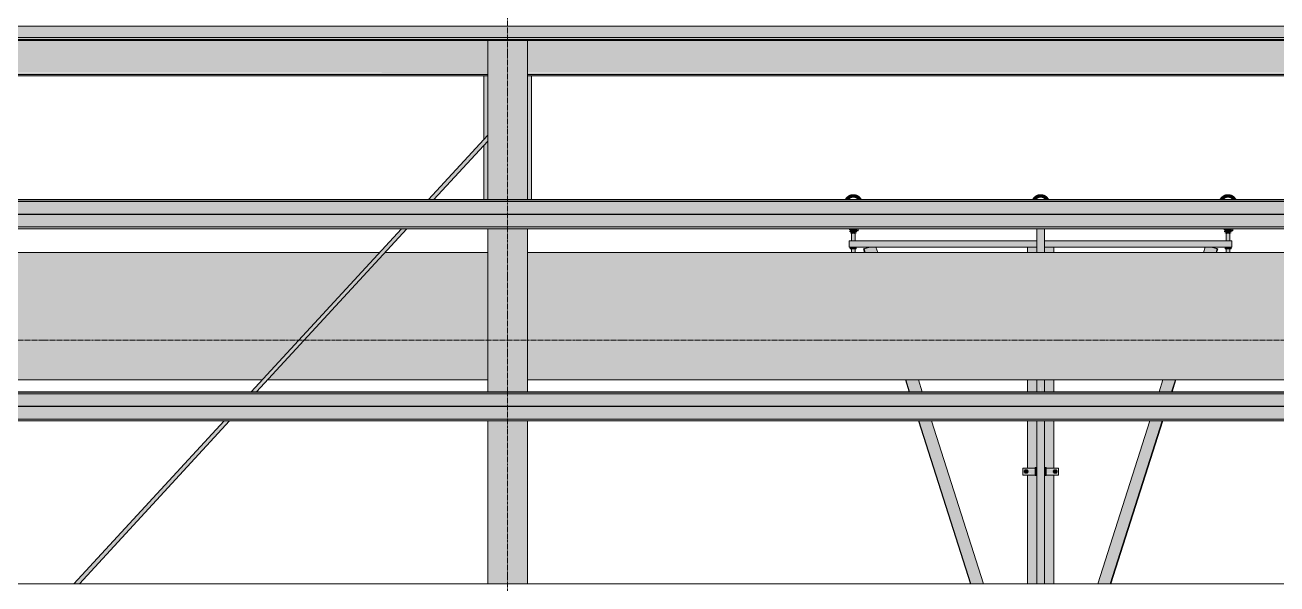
# Model space of a CAD drawing. Header units: inches. Extents: x -23445 to -32, y -314 to 853.
# Drawn here: x -2549.5 to -2235.4, y 196.8 to 337.1 of the extents above; entities that cross this region are included whole.
import ezdxf

# ---------------------------------------------------------------- set-up
doc = ezdxf.new("R2010")
doc.units = ezdxf.units.IN
doc.header["$MEASUREMENT"] = 0
doc.linetypes.add('Grid Line 1_2_', pattern=[0.875, 0.5, -0.125, 0.125, -0.125])
for name, color, linetype, lineweight in [('A-FLOR-LEVL', 51, 'Continuous', 9), ('A-GLAZ-CWMG', 51, 'Continuous', 9), ('M-HVAC-DUCT', 70, 'Continuous', 9), ('Q-SPCQ', 91, 'Continuous', 9), ('S-BEAM', 12, 'Continuous', 9), ('S-GRID', 1, 'Continuous', 9)]:
    doc.layers.add(name, color=color, linetype=linetype, lineweight=lineweight)

# ---------------------------------------------------------------- blocks, each defined once
blk = doc.blocks.new('Basketball_Backstop-Performance_Sports_Systems-3103-Ceiling_Hung - 27_-0_ to 27_-11 7_8_-706978-Building Section - East_West looking South _ Fieldhouse')
at = {"layer": 'Q-SPCQ'}
for points in [[(24908.1, 293.29), (24908.23, 293.29), (24908.79, 293.89), (24908.8, 293.79), (24909.44, 293.98), (24909.86, 293.97), (24910.36, 293.82), (24910.66, 293.63), (24911.22, 293.29), (24911.58, 293.29), (24911.01, 294.01), (24910.11, 294.44), (24909.11, 294.44), (24908.21, 294.01), (24907.74, 293.29), (24908.02, 293.29)], [(24911, 293.29), (24910.85, 293.49), (24910.49, 293.77), (24910.06, 293.94), (24909.61, 294), (24909.16, 293.94), (24908.74, 293.77), (24908.23, 293.29), (24908.38, 293.29), (24908.46, 293.4), (24908.8, 293.66), (24909.19, 293.82), (24909.61, 293.87), (24910.03, 293.82), (24910.42, 293.66), (24910.9, 293.29)], [(24955.1, 293.29), (24955.23, 293.29), (24955.79, 293.89), (24955.8, 293.79), (24956.44, 293.98), (24956.86, 293.97), (24957.36, 293.82), (24957.66, 293.63), (24958.22, 293.29), (24958.58, 293.29), (24958.01, 294.01), (24957.11, 294.44), (24956.11, 294.44), (24955.21, 294.01), (24954.74, 293.29), (24955.02, 293.29)], [(24955.23, 293.29), (24955.38, 293.29), (24955.69, 293.57), (24955.8, 293.66), (24956.19, 293.82), (24956.61, 293.87), (24957.03, 293.82), (24957.42, 293.66), (24958, 293.29), (24957.85, 293.49), (24957.49, 293.77), (24957.06, 293.94), (24956.61, 294), (24956.16, 293.94), (24955.69, 293.73), (24955.37, 293.49)], [(25002.1, 293.29), (25002.23, 293.29), (25002.79, 293.89), (25002.8, 293.79), (25003.44, 293.98), (25003.86, 293.97), (25004.36, 293.82), (25004.66, 293.63), (25005.22, 293.29), (25005.58, 293.29), (25005.01, 294.01), (25004.11, 294.44), (25003.11, 294.44), (25002.21, 294.01), (25001.74, 293.29), (25002.02, 293.29)], [(25002.38, 293.29), (25002.46, 293.4), (25002.8, 293.66), (25003.19, 293.82), (25003.61, 293.87), (25004.03, 293.82), (25004.42, 293.66), (25005, 293.29), (25004.85, 293.49), (25004.49, 293.77), (25004.06, 293.94), (25003.61, 294), (25003.16, 293.94), (25002.74, 293.77), (25002.23, 293.29), (25002.3, 293.29)], [(24909.05, 285.69), (24909.05, 285.94), (24908.8, 285.94), (24908.8, 285.69)], [(24909.14, 285.66), (24910.08, 285.66), (24910.08, 285.94), (24909.14, 285.89)], [(24910.42, 285.69), (24910.42, 285.94), (24910.17, 285.94), (24910.17, 285.69)], [(25003.05, 285.69), (25003.05, 285.94), (25002.8, 285.94), (25002.8, 285.69)], [(25004.08, 285.66), (25004.08, 285.94), (25003.14, 285.89), (25003.14, 285.66)], [(25004.42, 285.69), (25004.42, 285.94), (25004.17, 285.94), (25004.17, 285.69)], [(24909.05, 285.16), (24909.05, 285.69), (24908.8, 285.69), (24908.8, 285.16)], [(24910.42, 285.16), (24910.42, 285.69), (24910.17, 285.69), (24910.17, 285.16)], [(25003.05, 285.16), (25003.05, 285.69), (25002.8, 285.69), (25002.8, 285.16)], [(25004.17, 285.16), (25004.42, 285.16), (25004.42, 285.69), (25004.17, 285.69), (25004.17, 285.31)], [(24908.86, 280.94), (24909.61, 280.94), (24909.61, 281.37), (24908.86, 281.37)], [(24909.61, 280.94), (24910.36, 280.94), (24910.36, 281.37), (24909.61, 281.37)], [(25003.61, 280.94), (25003.61, 281.37), (25002.86, 281.37), (25002.86, 280.94)], [(25003.61, 280.94), (25004.36, 280.94), (25004.36, 281.37), (25003.61, 281.37)], [(24952.86, 224.78), (24953.16, 224.82), (24953.2, 225.12), (24952.86, 225.22), (24952.77, 225.12)], [(24960.23, 224.75), (24960.45, 224.87), (24960.48, 225), (24960.3, 225.24), (24960.05, 225.18), (24960.01, 224.94), (24960.05, 224.82)]]:
    blk.add_hatch(color=256, dxfattribs=at).paths.add_polyline_path(points, flags=0)
h = blk.add_hatch(color=256, dxfattribs=at)
h.paths.add_polyline_path([(24909.14, 285.69), (24909.14, 285.93), (24909.05, 285.86), (24909.05, 285.69)], flags=0)
h.paths.add_polyline_path([(24910.42, 285.69), (24910.8, 285.75), (24910.8, 285.93), (24910.42, 285.85), (24910.42, 285.74)], flags=0)
h.paths.add_polyline_path([(24910.08, 285.69), (24910.17, 285.75), (24910.17, 285.93), (24910.08, 285.85), (24910.08, 285.73)], flags=0)
h = blk.add_hatch(color=256, dxfattribs=at)
h.paths.add_polyline_path([(24955.67, 196.79), (24956.61, 196.79), (24956.61, 237.69), (24955.67, 237.69), (24955.67, 203.47)], flags=0)
h.paths.add_polyline_path([(24955.73, 245.04), (24956.61, 245.04), (24956.61, 248), (24955.67, 248), (24955.71, 245.04)], flags=0)
h.paths.add_polyline_path([(24955.67, 280), (24956.61, 280), (24956.61, 285.94), (24955.67, 285.94), (24955.67, 281.59)], flags=0)
h = blk.add_hatch(color=256, dxfattribs=at)
h.paths.add_polyline_path([(24956.76, 196.79), (24957.55, 196.79), (24957.52, 237.69), (24956.61, 237.65), (24956.61, 196.79)], flags=0)
h.paths.add_polyline_path([(24957.08, 245.04), (24957.55, 245.04), (24957.52, 248), (24956.61, 248), (24956.68, 245.04), (24956.92, 245.04)], flags=0)
h.paths.add_polyline_path([(24956.62, 280), (24957.55, 280), (24957.52, 285.94), (24956.61, 285.94), (24956.61, 280)], flags=0)
h = blk.add_hatch(color=256, dxfattribs=at)
h.paths.add_polyline_path([(25003.14, 285.69), (25003.14, 285.93), (25003.05, 285.86), (25003.05, 285.69)], flags=0)
h.paths.add_polyline_path([(25004.8, 285.69), (25004.8, 285.93), (25004.42, 285.85), (25004.42, 285.69)], flags=0)
h.paths.add_polyline_path([(25004.17, 285.69), (25004.17, 285.93), (25004.08, 285.85), (25004.08, 285.69)], flags=0)
h = blk.add_hatch(color=256, dxfattribs=at)
h.paths.add_polyline_path([(24908.61, 281.37), (24955.67, 281.37), (24955.67, 282.95), (24908.61, 282.95), (24908.61, 281.59)], flags=0)
h.paths.add_polyline_path([(24957.55, 281.37), (25004.61, 281.37), (25004.61, 282.95), (24957.55, 282.95), (24957.55, 281.59)], flags=0)
h = blk.add_hatch(color=256, dxfattribs=at)
h.paths.add_polyline_path([(24910.08, 285.45), (24910.17, 285.51), (24910.17, 285.69), (24910.08, 285.6), (24910.08, 285.46)], flags=0)
h.paths.add_polyline_path([(24909.05, 285.45), (24909.14, 285.52), (24909.14, 285.69), (24909.05, 285.62), (24909.05, 285.45)], flags=0)
h.paths.add_polyline_path([(24910.8, 285.45), (24910.8, 285.69), (24910.42, 285.61), (24910.42, 285.45)], flags=0)
h = blk.add_hatch(color=256, dxfattribs=at)
h.paths.add_polyline_path([(24909.68, 284.86), (24910.08, 284.87), (24910.08, 285.02), (24909.72, 284.87)], flags=0)
h.paths.add_polyline_path([(24909.53, 284.86), (24910.08, 285.02), (24910.08, 285.66), (24909.14, 285.66), (24909.14, 284.87), (24909.49, 284.86)], flags=0)
h = blk.add_hatch(color=256, dxfattribs=at)
h.paths.add_polyline_path([(24910.03, 280), (24910.04, 280), (24909.97, 280.94), (24909.17, 280.94), (24909.23, 280), (24910.03, 280)], flags=0)
h.paths.add_polyline_path([(24909.56, 282.95), (24910.04, 282.95), (24910.02, 284.76), (24909.68, 284.86), (24909.27, 284.79), (24909.17, 284.75), (24909.26, 282.95), (24909.53, 282.95)], flags=0)
h = blk.add_hatch(color=256, dxfattribs=at)
h.paths.add_polyline_path([(25004.42, 285.45), (25004.8, 285.51), (25004.8, 285.69), (25004.42, 285.61), (25004.42, 285.47)], flags=0)
h.paths.add_polyline_path([(25003.05, 285.45), (25003.14, 285.52), (25003.14, 285.69), (25003.05, 285.62), (25003.05, 285.45)], flags=0)
h.paths.add_polyline_path([(25004.08, 285.45), (25004.17, 285.51), (25004.17, 285.69), (25004.08, 285.6), (25004.08, 285.46)], flags=0)
h = blk.add_hatch(color=256, dxfattribs=at)
h.paths.add_polyline_path([(25003.68, 284.86), (25004.08, 284.87), (25004.08, 285.02), (25003.72, 284.87)], flags=0)
h.paths.add_polyline_path([(25003.53, 284.86), (25004.08, 285.02), (25004.08, 285.66), (25003.14, 285.66), (25003.14, 284.87), (25003.49, 284.86)], flags=0)
h = blk.add_hatch(color=256, dxfattribs=at)
h.paths.add_polyline_path([(25004.03, 280), (25004.04, 280), (25003.97, 280.94), (25003.17, 280.94), (25003.23, 280), (25004.03, 280)], flags=0)
h.paths.add_polyline_path([(25003.56, 282.95), (25004.04, 282.95), (25004.02, 284.76), (25003.68, 284.86), (25003.27, 284.79), (25003.17, 284.75), (25003.26, 282.95), (25003.53, 282.95)], flags=0)
h = blk.add_hatch(color=256, dxfattribs=at)
h.paths.add_polyline_path([(24939, 196.79), (24939.13, 196.79), (24926.09, 237.69), (24925.95, 237.69), (24927.52, 232.77)], flags=0)
h.paths.add_polyline_path([(24923.74, 245.04), (24922.8, 248), (24922.67, 248), (24923.61, 245.04)], flags=0)
h.paths.add_polyline_path([(24912.49, 280), (24912.59, 280), (24912.3, 280.92), (24912.17, 280.92), (24912.46, 280)], flags=0)
h = blk.add_hatch(color=256, dxfattribs=at)
h.paths.add_polyline_path([(24939.13, 196.79), (24942.27, 196.79), (24929.23, 237.69), (24926.09, 237.69), (24927.66, 232.77)], flags=0)
h.paths.add_polyline_path([(24926.88, 245.04), (24925.94, 248), (24922.8, 248), (24923.74, 245.04)], flags=0)
h.paths.add_polyline_path([(24915.73, 280), (24915.29, 281.37), (24913.73, 281.37), (24912.3, 280.92), (24912.59, 280)], flags=0)
h = blk.add_hatch(color=256, dxfattribs=at)
h.paths.add_polyline_path([(24955.34, 196.79), (24955.67, 196.79), (24955.61, 224), (24955.23, 224), (24955.23, 224.12), (24953.29, 224.12), (24953.35, 196.79), (24954.95, 196.79)], flags=0)
h.paths.add_polyline_path([(24957.55, 196.79), (24959.92, 196.79), (24959.85, 224.12), (24957.98, 224.12), (24957.98, 224), (24957.61, 224), (24957.55, 198.59)], flags=0)
h.paths.add_polyline_path([(24953.35, 224.76), (24953.47, 224.93), (24953.37, 224.79)], flags=0)
h.paths.add_polyline_path([(24959.92, 224.92), (24959.84, 225.05), (24959.81, 224.96), (24959.87, 224.94)], flags=0)
h.paths.add_polyline_path([(24953.29, 224.92), (24953.4, 225.04), (24953.29, 225)], flags=0)
h.paths.add_polyline_path([(24953.48, 225.01), (24953.37, 225.22), (24953.44, 225.07), (24953.47, 225.03)], flags=0)
h.paths.add_polyline_path([(24958.72, 225.87), (24959.92, 225.87), (24959.84, 237.69), (24957.55, 237.65), (24957.61, 226), (24957.98, 226), (24957.99, 225.87), (24958.26, 225.87)], flags=0)
h.paths.add_polyline_path([(24953.74, 225.87), (24955.23, 225.87), (24955.23, 226), (24955.61, 226), (24955.54, 237.69), (24953.29, 237.69), (24953.37, 225.87), (24953.63, 225.87)], flags=0)
h.paths.add_polyline_path([(24953.41, 245.04), (24955.67, 245.04), (24955.59, 248), (24953.29, 248), (24953.29, 245.04), (24953.38, 245.04)], flags=0)
h.paths.add_polyline_path([(24959.81, 245.04), (24959.92, 245.04), (24959.92, 248), (24957.55, 248), (24957.55, 245.04), (24959.73, 245.04)], flags=0)
h.paths.add_polyline_path([(24955.67, 280), (24955.67, 281.37), (24953.29, 281.37), (24953.29, 280), (24954.95, 280)], flags=0)
h.paths.add_polyline_path([(24959.92, 280), (24959.92, 281.37), (24957.55, 281.37), (24957.55, 280), (24959.81, 280)], flags=0)
h = blk.add_hatch(color=256, dxfattribs=at)
h.paths.add_polyline_path([(24970.95, 196.79), (24974.08, 196.79), (24987.12, 237.69), (24983.99, 237.69), (24976.19, 213.24)], flags=0)
h.paths.add_polyline_path([(24989.47, 245.04), (24990.41, 248), (24987.28, 248), (24986.33, 245.04)], flags=0)
h.paths.add_polyline_path([(24997.48, 280), (25000.62, 280), (25000.91, 280.92), (24999.49, 281.37), (24997.92, 281.37)], flags=0)
h = blk.add_hatch(color=256, dxfattribs=at)
h.paths.add_polyline_path([(24974.08, 196.79), (24974.22, 196.79), (24987.26, 237.69), (24987.12, 237.69), (24979.33, 213.24)], flags=0)
h.paths.add_polyline_path([(24989.47, 245.04), (24989.6, 245.04), (24990.55, 248), (24990.41, 248)], flags=0)
h.paths.add_polyline_path([(25000.62, 280), (25000.75, 280), (25001.04, 280.92), (25000.91, 280.92)], flags=0)
h = blk.add_hatch(color=256, dxfattribs=at)
h.paths.add_polyline_path([(24957.55, 225.56), (24957.61, 225.64), (24957.55, 225.61)], flags=0)
h.paths.add_polyline_path([(24952.11, 225.56), (24955.23, 225.64), (24955.23, 225.87), (24952.11, 225.83), (24952.11, 225.64)], flags=0)
h.paths.add_polyline_path([(24955.61, 225.56), (24955.67, 225.64), (24955.61, 225.59)], flags=0)
h.paths.add_polyline_path([(24957.98, 225.56), (24961.11, 225.64), (24961.11, 225.87), (24957.98, 225.82), (24957.98, 225.62)], flags=0)
h = blk.add_hatch(color=256, dxfattribs=at)
h.paths.add_polyline_path([(24952.77, 224.44), (24955.23, 224.44), (24955.23, 225.56), (24952.11, 225.56), (24952.11, 224.44), (24952.73, 224.44)], flags=0)
h.paths.add_polyline_path([(24952.11, 224.44), (24952.71, 224.59), (24952.66, 224.68), (24952.48, 224.6)], flags=0)
h.paths.add_polyline_path([(24952.11, 225.56), (24952.66, 225.32), (24952.71, 225.41), (24952.48, 225.47)], flags=0)
h.paths.add_polyline_path([(24953.23, 225.44), (24953.08, 225.32), (24953.22, 225.29)], flags=0)
h.paths.add_polyline_path([(24953.23, 224.56), (24953.2, 224.71), (24953.08, 224.68), (24953.2, 224.59)], flags=0)
h.paths.add_polyline_path([(24952.11, 224.44), (24952.61, 224.76), (24952.49, 224.93), (24952.52, 225.14), (24952.65, 225.29), (24952.48, 225.47), (24952.77, 225.44), (24953.23, 225.44), (24953.47, 224.93), (24953.23, 224.56), (24952.48, 224.53)], flags=0)
h.paths.add_polyline_path([(24957.98, 224.44), (24961.11, 224.44), (24961.11, 225.56), (24957.98, 225.56), (24957.98, 224.55)], flags=0)
h.paths.add_polyline_path([(24961.11, 224.44), (24960.55, 224.68), (24960.5, 224.59), (24960.74, 224.53)], flags=0)
h.paths.add_polyline_path([(24959.98, 224.56), (24960.14, 224.68), (24960, 224.71)], flags=0)
h.paths.add_polyline_path([(24959.98, 225.44), (24960.02, 225.29), (24960.14, 225.32), (24960.01, 225.42)], flags=0)
h.paths.add_polyline_path([(24961.11, 224.44), (24960.45, 224.56), (24959.98, 224.56), (24959.74, 225.07), (24959.98, 225.44), (24960.74, 225.47), (24961.11, 225.56), (24960.6, 225.24), (24960.72, 225.07), (24960.69, 224.86), (24960.57, 224.71), (24960.74, 224.62)], flags=0)
h.paths.add_polyline_path([(24952.73, 224.6), (24952.94, 224.72), (24952.75, 224.71)], flags=0)
h.paths.add_polyline_path([(24960.48, 224.6), (24960.45, 224.72), (24960.27, 224.72), (24960.45, 224.61)], flags=0)
h.paths.add_polyline_path([(24960.14, 224.69), (24960.19, 224.72), (24960.02, 224.72)], flags=0)
h.paths.add_polyline_path([(24960.27, 225.28), (24960.47, 225.29), (24960.41, 225.38)], flags=0)
h.paths.add_polyline_path([(24952.76, 225.28), (24952.94, 225.28), (24952.73, 225.4), (24952.75, 225.29)], flags=0)
h.paths.add_polyline_path([(24960.55, 225.32), (24960.62, 225.44), (24960.5, 225.41)], flags=0)
h = blk.add_hatch(color=256, dxfattribs=at)
h.paths.add_polyline_path([(24960.01, 224.12), (24961.11, 224.17), (24961.11, 224.44), (24957.98, 224.36), (24957.98, 224.12)], flags=0)
h.paths.add_polyline_path([(24955.23, 224.12), (24955.23, 224.44), (24952.11, 224.36), (24952.11, 224.12)], flags=0)
h = blk.add_hatch(color=256, dxfattribs=at)
h.paths.add_polyline_path([(24959.98, 224.56), (24960.45, 224.59), (24960.23, 224.75), (24960.01, 224.58)], flags=0)
h.paths.add_polyline_path([(24959.98, 224.56), (24959.98, 224.89), (24959.73, 225), (24959.83, 224.82)], flags=0)
h.paths.add_polyline_path([(24952.73, 224.56), (24953.23, 224.56), (24952.98, 224.75)], flags=0)
h.paths.add_polyline_path([(24952.73, 225.44), (24952.98, 225.25), (24953.23, 225.44)], flags=0)
h.paths.add_polyline_path([(24952.48, 225), (24952.77, 225.12), (24952.73, 225.44), (24952.55, 225.12)], flags=0)
h.paths.add_polyline_path([(24952.73, 224.56), (24952.77, 224.87), (24952.48, 225), (24952.6, 224.78)], flags=0)
h.paths.add_polyline_path([(24953.23, 224.56), (24953.49, 225), (24953.2, 224.87), (24953.21, 224.78)], flags=0)
h.paths.add_polyline_path([(24960.48, 224.56), (24960.74, 225), (24960.45, 224.82), (24960.48, 224.58)], flags=0)
h.paths.add_polyline_path([(24959.98, 225.44), (24960.23, 225.25), (24960.48, 225.44), (24960.01, 225.44)], flags=0)
h.paths.add_polyline_path([(24959.73, 225), (24960.01, 225.19), (24959.98, 225.44), (24959.76, 225.06)], flags=0)
h.paths.add_polyline_path([(24960.74, 225), (24960.48, 225.42), (24960.48, 225.11)], flags=0)
h.paths.add_polyline_path([(24953.49, 225), (24953.23, 225.44), (24953.2, 225.12)], flags=0)
h = blk.add_hatch(color=256, dxfattribs=at)
h.paths.add_polyline_path([(24955.23, 224), (24955.61, 224), (24955.61, 226), (24955.23, 226)], flags=0)
h.paths.add_polyline_path([(24957.61, 224), (24957.98, 224), (24957.98, 226), (24957.61, 226), (24957.61, 225.44)], flags=0)
for p, q in [((24908.67, 285.69), (24908.67, 285.91)), ((24908.67, 285.91), (24908.67, 285.69)), ((24908.8, 285.69), (24908.8, 285.94)), ((24909.05, 285.94), (24909.05, 285.69)), ((24909.14, 285.94), (24909.05, 285.94)), ((24909.14, 285.66), (24909.14, 285.89)), ((24910.17, 285.94), (24910.08, 285.94)), ((24910.08, 285.89), (24910.08, 285.66)), ((24910.17, 285.69), (24910.17, 285.94)), ((24910.42, 285.94), (24910.42, 285.69)), ((24910.8, 285.94), (24910.42, 285.94)), ((24910.8, 285.93), (24910.8, 285.69)), ((24955.67, 285.94), (24955.67, 280)), ((24957.55, 280), (24957.55, 285.94)), ((25002.67, 285.69), (25002.67, 285.91)), ((25002.67, 285.91), (25002.67, 285.69)), ((25002.8, 285.69), (25002.8, 285.94)), ((25003.05, 285.94), (25003.05, 285.69)), ((25003.14, 285.94), (25003.05, 285.94)), ((25003.14, 285.66), (25003.14, 285.89)), ((25004.17, 285.94), (25004.08, 285.94)), ((25004.08, 285.89), (25004.08, 285.66)), ((25004.17, 285.69), (25004.17, 285.94)), ((25004.42, 285.94), (25004.42, 285.69)), ((25004.8, 285.94), (25004.42, 285.94)), ((25004.8, 285.93), (25004.8, 285.69)), ((24908.61, 281.37), (24908.61, 282.95)), ((24955.68, 282.95), (24908.61, 282.95)), ((24908.67, 285.69), (24908.67, 285.69)), ((24908.67, 285.25), (24908.8, 285.25)), ((24908.8, 285.16), (24908.8, 285.69)), ((24908.8, 284.94), (24909.05, 284.94)), ((24909.05, 285.69), (24909.05, 285.16)), ((24909.05, 285.44), (24909.14, 285.44)), ((24909.14, 284.87), (24909.14, 285.66)), ((24909.14, 284.75), (24909.17, 284.75)), ((24909.17, 284.75), (24909.17, 282.95)), ((24910.04, 282.95), (24910.04, 284.75)), ((24910.04, 284.75), (24910.08, 284.75)), ((24910.08, 285.66), (24910.08, 284.87)), ((24910.08, 285.44), (24910.17, 285.44)), ((24910.17, 285.16), (24910.17, 285.69)), ((24910.17, 284.94), (24910.42, 284.94)), ((24910.42, 285.69), (24910.42, 285.16)), ((24910.42, 285.44), (24910.8, 285.44)), ((24910.8, 285.69), (24910.8, 285.45)), ((25004.61, 282.95), (24957.55, 282.95)), ((25002.67, 285.69), (25002.67, 285.69)), ((25002.67, 285.25), (25002.8, 285.25)), ((25002.8, 285.16), (25002.8, 285.69)), ((25002.8, 284.94), (25003.05, 284.94)), ((25003.05, 285.69), (25003.05, 285.16)), ((25003.05, 285.44), (25003.14, 285.44)), ((25003.14, 284.87), (25003.14, 285.66)), ((25003.14, 284.75), (25003.17, 284.75)), ((25003.17, 284.75), (25003.17, 282.95)), ((25004.04, 282.95), (25004.04, 284.75)), ((25004.04, 284.75), (25004.08, 284.75)), ((25004.08, 285.66), (25004.08, 284.87)), ((25004.08, 285.44), (25004.17, 285.44)), ((25004.17, 285.16), (25004.17, 285.69)), ((25004.17, 284.94), (25004.42, 284.94)), ((25004.42, 285.69), (25004.42, 285.16)), ((25004.42, 285.44), (25004.8, 285.44)), ((25004.61, 282.95), (25004.61, 281.37)), ((25004.8, 285.69), (25004.8, 285.45)), ((24955.68, 281.37), (24908.61, 281.37)), ((24908.86, 281.37), (24908.86, 280.94)), ((24909.61, 280.94), (24908.86, 280.94)), ((24909.17, 281.37), (24909.17, 280)), ((24909.61, 281.37), (24909.61, 280.94)), ((24910.36, 280.94), (24909.61, 280.94)), ((24910.04, 280), (24910.04, 281.37)), ((24910.36, 281.37), (24910.36, 280.94)), ((24913.59, 281.37), (24912.17, 280.92)), ((24912.17, 280.92), (24912.3, 280.92)), ((24912.17, 280.92), (24912.46, 280)), ((24912.3, 280.92), (24913.73, 281.37)), ((24912.59, 280), (24912.3, 280.92)), ((24915.29, 281.37), (24915.73, 280)), ((24953.29, 281.37), (24953.29, 280)), ((25004.61, 281.37), (24957.55, 281.37)), ((24959.92, 280), (24959.92, 281.37)), ((24997.48, 280), (24997.92, 281.37)), ((24999.49, 281.37), (25000.91, 280.92)), ((25001.04, 280.92), (24999.62, 281.37)), ((25000.91, 280.92), (25000.62, 280)), ((25001.04, 280.92), (25000.75, 280)), ((25000.91, 280.92), (25001.04, 280.92)), ((25002.86, 281.37), (25002.86, 280.94)), ((25003.61, 280.94), (25002.86, 280.94)), ((25003.17, 281.37), (25003.17, 280)), ((25003.61, 281.37), (25003.61, 280.94)), ((25004.36, 280.94), (25003.61, 280.94)), ((25004.04, 280), (25004.04, 281.37)), ((25004.36, 281.37), (25004.36, 280.94)), ((24922.67, 248), (24923.61, 245.04)), ((24923.74, 245.04), (24922.8, 248)), ((24925.94, 248), (24926.88, 245.04)), ((24953.29, 248), (24953.29, 245.04)), ((24955.67, 248), (24955.67, 245.04)), ((24957.55, 245.04), (24957.55, 248)), ((24959.92, 245.04), (24959.92, 248)), ((24986.33, 245.04), (24987.28, 248)), ((24990.41, 248), (24989.47, 245.04)), ((24990.55, 248), (24989.6, 245.04)), ((24925.95, 237.69), (24939, 196.79)), ((24939.13, 196.79), (24926.09, 237.69)), ((24929.23, 237.69), (24942.27, 196.79)), ((24953.29, 237.69), (24953.29, 225.86)), ((24955.67, 237.69), (24955.67, 196.79)), ((24957.55, 196.79), (24957.55, 237.65)), ((24959.92, 225.86), (24959.92, 237.65)), ((24970.95, 196.79), (24983.99, 237.69)), ((24987.12, 237.69), (24974.08, 196.79)), ((24987.26, 237.69), (24974.22, 196.79)), ((24955.23, 225.87), (24952.11, 225.87)), ((24952.11, 225.56), (24952.11, 225.87)), ((24952.11, 224.44), (24952.11, 225.56)), ((24952.11, 224.12), (24952.11, 224.44)), ((24952.11, 224.12), (24955.23, 224.12)), ((24952.73, 225.44), (24952.48, 225)), ((24952.48, 225), (24952.73, 224.56)), ((24953.23, 225.44), (24952.73, 225.44)), ((24952.73, 224.56), (24953.23, 224.56)), ((24952.76, 225.28), (24952.94, 225.28)), ((24952.94, 224.72), (24952.76, 224.72)), ((24953.02, 225.28), (24953.2, 225.28)), ((24953.2, 224.72), (24953.02, 224.72)), ((24953.49, 225), (24953.23, 225.44)), ((24953.23, 224.56), (24953.49, 225)), ((24953.29, 225.08), (24953.29, 224.92)), ((24953.29, 224.14), (24953.29, 196.79)), ((24955.23, 226), (24955.23, 224)), ((24955.61, 226), (24955.23, 226)), ((24955.23, 224), (24955.61, 224)), ((24955.61, 224), (24955.61, 226)), ((24955.67, 226), (24955.67, 196.79)), ((24957.61, 226), (24957.61, 224)), ((24957.98, 226), (24957.61, 226)), ((24957.61, 224), (24957.98, 224)), ((24957.98, 224), (24957.98, 226)), ((24961.11, 225.87), (24957.98, 225.87)), ((24957.98, 224.12), (24961.11, 224.12)), ((24959.98, 225.44), (24959.73, 225)), ((24959.73, 225), (24959.98, 224.56)), ((24959.92, 224.92), (24959.92, 225.08)), ((24959.92, 196.79), (24959.92, 224.14)), ((24960.48, 225.44), (24959.98, 225.44)), ((24959.98, 224.56), (24960.48, 224.56)), ((24960.01, 225.28), (24960.19, 225.28)), ((24960.19, 224.72), (24960.01, 224.72)), ((24960.27, 225.28), (24960.45, 225.28)), ((24960.45, 224.72), (24960.27, 224.72)), ((24960.74, 225), (24960.48, 225.44)), ((24960.48, 224.56), (24960.74, 225)), ((24961.11, 225.87), (24961.11, 225.56)), ((24961.11, 225.56), (24961.11, 224.44)), ((24961.11, 224.44), (24961.11, 224.12))]:
    blk.add_line(p, q, dxfattribs=at)
at = {"layer": 'Q-SPCQ', "flags": 128}
for points in [[(24911.61, 293.29), (24911.56, 293.37), (24911.52, 293.45), (24911.47, 293.52), (24911.42, 293.59), (24911.36, 293.66), (24911.3, 293.73), (24911.24, 293.8), (24911.18, 293.86), (24911.11, 293.93), (24911.05, 293.98), (24910.97, 294.04), (24910.9, 294.09), (24910.83, 294.14), (24910.75, 294.19), (24910.67, 294.23), (24910.59, 294.28), (24910.51, 294.31), (24910.43, 294.35), (24910.34, 294.38), (24910.26, 294.41), (24910.17, 294.43), (24910.08, 294.45), (24909.99, 294.47), (24909.91, 294.48), (24909.82, 294.49), (24909.73, 294.5), (24909.64, 294.5), (24909.55, 294.5), (24909.46, 294.49), (24909.37, 294.49), (24909.28, 294.48), (24909.19, 294.46), (24909.1, 294.44), (24909.01, 294.42), (24908.93, 294.39), (24908.84, 294.36), (24908.76, 294.33), (24908.68, 294.3), (24908.59, 294.26), (24908.51, 294.21), (24908.44, 294.17), (24908.36, 294.12), (24908.29, 294.07), (24908.22, 294.01), (24908.15, 293.96), (24908.08, 293.9), (24908.01, 293.83), (24907.95, 293.77), (24907.89, 293.7), (24907.84, 293.63), (24907.78, 293.56), (24907.73, 293.49), (24907.68, 293.41), (24907.64, 293.33)], [(24958.61, 293.29), (24958.56, 293.37), (24958.52, 293.45), (24958.47, 293.52), (24958.42, 293.59), (24958.36, 293.66), (24958.3, 293.73), (24958.24, 293.8), (24958.18, 293.86), (24958.11, 293.93), (24958.05, 293.98), (24957.97, 294.04), (24957.9, 294.09), (24957.83, 294.14), (24957.75, 294.19), (24957.67, 294.23), (24957.59, 294.28), (24957.51, 294.31), (24957.43, 294.35), (24957.34, 294.38), (24957.26, 294.41), (24957.17, 294.43), (24957.08, 294.45), (24956.99, 294.47), (24956.91, 294.48), (24956.82, 294.49), (24956.73, 294.5), (24956.64, 294.5), (24956.55, 294.5), (24956.46, 294.49), (24956.37, 294.49), (24956.28, 294.48), (24956.19, 294.46), (24956.1, 294.44), (24956.01, 294.42), (24955.93, 294.39), (24955.84, 294.36), (24955.76, 294.33), (24955.68, 294.3), (24955.59, 294.26), (24955.51, 294.21), (24955.44, 294.17), (24955.36, 294.12), (24955.29, 294.07), (24955.22, 294.01), (24955.15, 293.96), (24955.08, 293.9), (24955.01, 293.83), (24954.95, 293.77), (24954.89, 293.7), (24954.84, 293.63), (24954.78, 293.56), (24954.73, 293.49), (24954.68, 293.41), (24954.64, 293.33)], [(25005.61, 293.29), (25005.56, 293.37), (25005.52, 293.45), (25005.47, 293.52), (25005.42, 293.59), (25005.36, 293.66), (25005.3, 293.73), (25005.24, 293.8), (25005.18, 293.86), (25005.11, 293.93), (25005.05, 293.98), (25004.97, 294.04), (25004.9, 294.09), (25004.83, 294.14), (25004.75, 294.19), (25004.67, 294.23), (25004.59, 294.28), (25004.51, 294.31), (25004.43, 294.35), (25004.34, 294.38), (25004.26, 294.41), (25004.17, 294.43), (25004.08, 294.45), (25003.99, 294.47), (25003.91, 294.48), (25003.82, 294.49), (25003.73, 294.5), (25003.64, 294.5), (25003.55, 294.5), (25003.46, 294.49), (25003.37, 294.49), (25003.28, 294.48), (25003.19, 294.46), (25003.1, 294.44), (25003.01, 294.42), (25002.93, 294.39), (25002.84, 294.36), (25002.76, 294.33), (25002.68, 294.3), (25002.59, 294.26), (25002.51, 294.21), (25002.44, 294.17), (25002.36, 294.12), (25002.29, 294.07), (25002.22, 294.01), (25002.15, 293.96), (25002.08, 293.9), (25002.01, 293.83), (25001.95, 293.77), (25001.89, 293.7), (25001.84, 293.63), (25001.78, 293.56), (25001.73, 293.49), (25001.68, 293.41), (25001.64, 293.33)], [(24952.73, 225), (24952.73, 225.01), (24952.73, 225.02), (24952.73, 225.03), (24952.73, 225.04), (24952.74, 225.05), (24952.74, 225.06), (24952.74, 225.07), (24952.74, 225.08), (24952.75, 225.09)], [(24952.75, 224.91), (24952.75, 224.92), (24952.74, 224.93), (24952.74, 224.94), (24952.74, 224.95), (24952.74, 224.96), (24952.73, 224.97), (24952.73, 224.98), (24952.73, 224.99), (24952.73, 225), (24952.73, 225)], [(24952.83, 224.8), (24952.82, 224.81), (24952.82, 224.81), (24952.81, 224.82), (24952.8, 224.83), (24952.8, 224.83), (24952.79, 224.84), (24952.78, 224.85), (24952.78, 224.86), (24952.77, 224.86), (24952.77, 224.87)], [(24952.86, 225.22), (24952.87, 225.23), (24952.88, 225.23), (24952.89, 225.23), (24952.9, 225.24), (24952.91, 225.24), (24952.92, 225.24), (24952.93, 225.24), (24952.94, 225.25), (24952.95, 225.25), (24952.96, 225.25), (24952.97, 225.25), (24952.98, 225.25), (24952.98, 225.25)], [(24952.98, 224.75), (24952.97, 224.75), (24952.96, 224.75), (24952.95, 224.75), (24952.94, 224.75), (24952.93, 224.75), (24952.92, 224.76), (24952.91, 224.76), (24952.9, 224.76), (24952.89, 224.77), (24952.88, 224.77), (24952.88, 224.77), (24952.87, 224.78), (24952.86, 224.78)], [(24952.98, 225.25), (24952.98, 225.25), (24952.99, 225.25), (24953.01, 225.25)], [(24953, 224.75), (24952.99, 224.75), (24952.98, 224.75), (24952.98, 224.75)], [(24953.19, 224.75), (24953.15, 224.75), (24953.1, 224.75), (24953.07, 224.75), (24953.04, 224.75), (24953.02, 224.75)], [(24953.03, 225.25), (24953.05, 225.25), (24953.09, 225.25), (24953.12, 225.25), (24953.17, 225.25), (24953.21, 225.25)], [(24960.13, 224.75), (24960.09, 224.75), (24960.05, 224.75), (24960.01, 224.75)], [(24960.02, 225.25), (24960.07, 225.25), (24960.11, 225.25), (24960.14, 225.25), (24960.17, 225.25), (24960.2, 225.25)], [(24960.21, 225.25), (24960.22, 225.25), (24960.23, 225.25), (24960.23, 225.25)], [(24960.23, 224.75), (24960.23, 224.75), (24960.22, 224.75)], [(24960.23, 225.25), (24960.24, 225.25), (24960.25, 225.25), (24960.26, 225.25), (24960.27, 225.25), (24960.28, 225.25), (24960.29, 225.24)], [(24960.27, 224.75), (24960.26, 224.75), (24960.25, 224.75), (24960.24, 224.75), (24960.23, 224.75), (24960.23, 224.75)], [(24960.38, 224.8), (24960.37, 224.8), (24960.37, 224.79), (24960.36, 224.78), (24960.35, 224.78), (24960.34, 224.77), (24960.33, 224.77), (24960.32, 224.77)], [(24960.34, 225.23), (24960.35, 225.22), (24960.36, 225.22), (24960.36, 225.21), (24960.37, 225.21), (24960.38, 225.2), (24960.39, 225.19), (24960.4, 225.19), (24960.4, 225.18), (24960.41, 225.17), (24960.42, 225.17), (24960.42, 225.16), (24960.43, 225.15), (24960.44, 225.14), (24960.44, 225.14), (24960.45, 225.13)], [(24960.46, 225.09), (24960.47, 225.08), (24960.47, 225.07), (24960.47, 225.06), (24960.48, 225.05)]]:
    blk.add_lwpolyline(points, dxfattribs=at)
at = {"layer": 'Q-SPCQ'}
for centre, radius, start, end in [((24909.61, 292.25), 1.75, 37.0188, 142.9812), ((24909.61, 292.25), 1.63, 40.3443, 139.6557), ((24956.61, 292.25), 1.75, 37.0188, 142.9812), ((24956.61, 292.25), 1.62, 40.3443, 139.6557), ((25003.61, 292.25), 1.75, 37.0188, 142.9812), ((25003.61, 292.25), 1.62, 40.3443, 139.6557), ((24952.76, 225), 0.281, 135, 165), ((24952.76, 225), 0.281, 195, 225), ((24952.98, 225), 0.25, 0, 180), ((24952.98, 225), 0.25, 150, 225), ((24952.98, 225), 0.25, 180, 0), ((24952.98, 225), 0.25, 90, 120), ((24952.98, 225), 0.25, 240, 270), ((24952.98, 225), 0.25, 45, 90), ((24952.98, 225), 0.25, 270, 300), ((24952.98, 225), 0.25, 330, 30), ((24953.2, 225), 0.281, 15, 45), ((24953.2, 225), 0.281, 315, 345), ((24960.01, 225), 0.281, 135, 165), ((24960.01, 225), 0.281, 195, 225), ((24960.23, 225), 0.25, 0, 180), ((24960.23, 225), 0.25, 180, 0), ((24960.23, 225), 0.25, 90, 105), ((24960.23, 225), 0.25, 75, 90), ((24960.23, 225), 0.25, 15, 60), ((24960.45, 225), 0.281, 15, 45), ((24960.45, 225), 0.281, 315, 345)]:
    blk.add_arc(centre, radius, start, end, dxfattribs=at)
for points in [[(24910.04, 284.75), (24910.04, 284.75), (24910.04, 284.75), (24910.03, 284.76), (24910.02, 284.76), (24910, 284.77), (24909.99, 284.78), (24909.97, 284.78), (24909.95, 284.79), (24909.94, 284.79), (24909.93, 284.8), (24909.91, 284.81), (24909.89, 284.81), (24909.86, 284.82), (24909.84, 284.83), (24909.83, 284.83), (24909.81, 284.84), (24909.79, 284.84), (24909.76, 284.85), (24909.72, 284.85), (24909.68, 284.86), (24909.65, 284.86), (24909.61, 284.86), (24909.57, 284.86), (24909.53, 284.86), (24909.49, 284.85), (24909.46, 284.85), (24909.43, 284.84), (24909.4, 284.84), (24909.39, 284.83), (24909.37, 284.83), (24909.35, 284.82), (24909.32, 284.81), (24909.3, 284.81), (24909.28, 284.8), (24909.27, 284.79), (24909.26, 284.79), (24909.25, 284.78), (24909.23, 284.78), (24909.21, 284.77), (24909.2, 284.76), (24909.18, 284.76), (24909.17, 284.75), (24909.17, 284.75), (24909.17, 284.75)], [(25004.04, 284.75), (25004.04, 284.75), (25004.04, 284.75), (25004.03, 284.76), (25004.02, 284.76), (25004, 284.77), (25003.99, 284.78), (25003.97, 284.78), (25003.95, 284.79), (25003.94, 284.79), (25003.93, 284.8), (25003.91, 284.81), (25003.89, 284.81), (25003.86, 284.82), (25003.84, 284.83), (25003.83, 284.83), (25003.81, 284.84), (25003.79, 284.84), (25003.76, 284.85), (25003.72, 284.85), (25003.68, 284.86), (25003.65, 284.86), (25003.61, 284.86), (25003.57, 284.86), (25003.53, 284.86), (25003.49, 284.85), (25003.46, 284.85), (25003.43, 284.84), (25003.4, 284.84), (25003.39, 284.83), (25003.37, 284.83), (25003.35, 284.82), (25003.32, 284.81), (25003.3, 284.81), (25003.28, 284.8), (25003.27, 284.79), (25003.26, 284.79), (25003.25, 284.78), (25003.23, 284.78), (25003.21, 284.77), (25003.2, 284.76), (25003.18, 284.76), (25003.17, 284.75), (25003.17, 284.75), (25003.17, 284.75)]]:
    blk.add_open_spline(points, degree=3, knots=[0, 0, 0, 0, 0.055556, 0.083333, 0.111111, 0.138889, 0.166667, 0.194444, 0.208333, 0.222222, 0.236111, 0.25, 0.277778, 0.305556, 0.319444, 0.333333, 0.347222, 0.361111, 0.388889, 0.416667, 0.444444, 0.472222, 0.5, 0.527778, 0.555556, 0.583333, 0.611111, 0.638889, 0.652778, 0.666667, 0.680556, 0.694444, 0.722222, 0.75, 0.763889, 0.777778, 0.791667, 0.805556, 0.833333, 0.861111, 0.888889, 0.916667, 0.944444, 1, 1, 1, 1], dxfattribs=at)
blk = doc.blocks.new('Rectangular Mullion - Profile_Polycarbonate_Upper and left-1114459-Building Section - East_West looking South _ Fieldhouse')
at = {"layer": 'A-GLAZ-CWMG'}
for points in [[(24532.34, 334.01), (26277.77, 334.01), (26277.77, 336.84), (22782.51, 336.84), (22782.51, 334.01), (24515.06, 334.01)], [(26277.77, 333.47), (26277.77, 334.01), (22782.51, 334.01), (22782.51, 333.47), (26277.58, 333.47)], [(26277.58, 333.22), (26277.77, 333.22), (26277.77, 333.47), (22782.51, 333.47), (22782.51, 333.22), (26268.94, 333.22)]]:
    blk.add_hatch(color=256, dxfattribs=at).paths.add_polyline_path(points, flags=0)
for p, q in [((26277.77, 336.84), (22782.51, 336.84)), ((26277.77, 334.01), (22782.51, 334.01)), ((26277.77, 333.47), (22782.51, 333.47)), ((26277.77, 333.22), (22782.51, 333.22))]:
    blk.add_line(p, q, dxfattribs=at)
blk = doc.blocks.new('W-Wide Flange - W12X19-1401469-Building Section - East_West looking South _ Fieldhouse')
at = {"layer": 'S-BEAM'}
h = blk.add_hatch(color=256, dxfattribs=at)
h.paths.add_polyline_path([(22799.39, 325.2), (23080.89, 325.2), (23080.85, 333.22), (22799.39, 333.22), (22799.39, 330.42)], flags=0)
h.paths.add_polyline_path([(26260.3, 325.2), (26262.89, 325.2), (26262.89, 333.22), (25985.89, 333.22), (25985.89, 325.2), (26225.74, 325.2)], flags=0)
h.paths.add_polyline_path([(23090.89, 325.2), (23370.39, 325.2), (23370.39, 333.22), (23090.89, 333.22), (23090.89, 330.42)], flags=0)
h.paths.add_polyline_path([(25975.89, 325.2), (25975.89, 333.22), (25696.39, 333.22), (25696.39, 325.2), (25949.27, 325.2)], flags=0)
h.paths.add_polyline_path([(23380.39, 325.2), (23659.89, 325.2), (23659.89, 333.22), (23380.39, 333.22), (23380.39, 330.42)], flags=0)
h.paths.add_polyline_path([(25686.39, 325.2), (25686.39, 333.22), (25406.89, 333.22), (25406.89, 325.2), (25672.79, 325.2)], flags=0)
h.paths.add_polyline_path([(23669.89, 325.2), (23949.39, 325.2), (23949.39, 333.22), (23669.89, 333.22), (23669.89, 330.42)], flags=0)
h.paths.add_polyline_path([(25396.89, 325.2), (25396.89, 333.22), (25117.39, 333.22), (25117.39, 325.2), (25396.32, 325.2)], flags=0)
h.paths.add_polyline_path([(23959.39, 325.2), (24238.89, 325.2), (24238.89, 333.22), (23959.39, 333.22), (23959.39, 330.42)], flags=0)
h.paths.add_polyline_path([(24248.89, 325.2), (24528.39, 325.2), (24528.39, 333.22), (24248.89, 333.22), (24248.89, 330.42)], flags=0)
h.paths.add_polyline_path([(25107.39, 325.2), (25107.39, 333.22), (24827.89, 333.22), (24827.89, 325.2), (25085.28, 325.2)], flags=0)
h.paths.add_polyline_path([(24538.39, 325.2), (24817.89, 325.2), (24817.89, 333.22), (24538.39, 333.22), (24538.39, 330.42)], flags=0)
h = blk.add_hatch(color=256, dxfattribs=at)
h.paths.add_polyline_path([(25686.39, 324.68), (25686.39, 325.2), (25406.89, 325.2), (25406.89, 324.68), (25672.79, 324.68)], flags=0)
h.paths.add_polyline_path([(26262.89, 324.68), (26262.89, 325.2), (25985.89, 325.2), (25985.89, 324.68), (26260.3, 324.68)], flags=0)
h.paths.add_polyline_path([(22799.39, 324.68), (23080.89, 324.75), (23080.85, 325.2), (22799.39, 325.2), (22799.39, 324.69)], flags=0)
h.paths.add_polyline_path([(23090.89, 324.68), (23370.39, 324.75), (23370.39, 325.2), (23090.89, 325.19), (23090.89, 324.69)], flags=0)
h.paths.add_polyline_path([(25327.2, 324.68), (25396.89, 324.75), (25396.89, 325.2), (25117.39, 325.2), (25117.39, 324.68), (25292.64, 324.68)], flags=0)
h.paths.add_polyline_path([(23380.39, 324.68), (23659.89, 324.75), (23659.89, 325.2), (23380.39, 325.18), (23380.39, 324.69)], flags=0)
h.paths.add_polyline_path([(25975.89, 324.68), (25975.89, 325.2), (25696.39, 325.2), (25696.39, 324.68), (25949.27, 324.68)], flags=0)
h.paths.add_polyline_path([(23669.89, 324.68), (23949.39, 324.75), (23949.39, 325.2), (23669.89, 325.17), (23669.89, 324.69)], flags=0)
h.paths.add_polyline_path([(23959.39, 324.68), (24238.89, 324.75), (24238.89, 325.2), (23959.39, 325.16), (23959.39, 324.69)], flags=0)
h.paths.add_polyline_path([(24248.89, 324.68), (24528.39, 324.75), (24528.39, 325.2), (24248.89, 325.14), (24248.89, 324.69)], flags=0)
h.paths.add_polyline_path([(24538.39, 324.68), (24817.89, 324.75), (24817.89, 325.2), (24538.39, 325.13), (24538.39, 324.69)], flags=0)
h.paths.add_polyline_path([(25107.39, 324.68), (25107.39, 325.2), (24827.89, 325.12), (24827.89, 324.68), (25085.28, 324.68)], flags=0)
h = blk.add_hatch(color=256, dxfattribs=at)
h.paths.add_polyline_path([(26260.3, 324.33), (26262.89, 324.33), (26262.89, 324.68), (25985.89, 324.68), (25985.89, 324.33), (26225.74, 324.33)], flags=0)
h.paths.add_polyline_path([(22804.37, 324.33), (23080.89, 324.33), (23080.85, 324.68), (22799.39, 324.68), (22799.39, 324.33)], flags=0)
h.paths.add_polyline_path([(23090.89, 324.33), (23370.39, 324.33), (23370.39, 324.68), (23090.89, 324.68)], flags=0)
h.paths.add_polyline_path([(25975.89, 324.33), (25975.89, 324.68), (25696.39, 324.68), (25696.39, 324.33), (25949.27, 324.33)], flags=0)
h.paths.add_polyline_path([(23380.39, 324.33), (23659.89, 324.33), (23659.89, 324.68), (23380.39, 324.68)], flags=0)
h.paths.add_polyline_path([(25686.39, 324.33), (25686.39, 324.68), (25406.89, 324.68), (25406.89, 324.33), (25672.79, 324.33)], flags=0)
h.paths.add_polyline_path([(23669.89, 324.33), (23949.39, 324.33), (23949.39, 324.68), (23669.89, 324.68)], flags=0)
h.paths.add_polyline_path([(25396.89, 324.33), (25396.89, 324.68), (25117.39, 324.68), (25117.39, 324.33), (25396.32, 324.33)], flags=0)
h.paths.add_polyline_path([(23959.39, 324.33), (24238.89, 324.33), (24238.89, 324.68), (23959.39, 324.68)], flags=0)
h.paths.add_polyline_path([(25107.39, 324.33), (25107.39, 324.68), (24827.89, 324.68), (24827.89, 324.33), (25085.28, 324.33)], flags=0)
h.paths.add_polyline_path([(24248.89, 324.33), (24528.39, 324.33), (24528.39, 324.68), (24248.89, 324.68)], flags=0)
h.paths.add_polyline_path([(24817.89, 324.33), (24817.89, 324.68), (24538.39, 324.68), (24538.39, 324.33), (24808.81, 324.33)], flags=0)
for p, q in [((24538.39, 324.68), (24817.89, 324.68)), ((24538.39, 324.33), (24817.89, 324.33)), ((24827.89, 324.68), (25107.39, 324.68)), ((24827.89, 324.33), (25107.39, 324.33))]:
    blk.add_line(p, q, dxfattribs=at)
blk = doc.blocks.new('columns and girder2 - one-V202-Building Section - East_West looking South _ Fieldhouse')
at = {"layer": 'S-BEAM'}
h = blk.add_hatch(color=256, dxfattribs=at)
h.paths.add_polyline_path([(24817.89, 196.79), (24827.89, 196.79), (24827.89, 237.69), (24817.89, 237.69), (24817.89, 232.77)], flags=0)
h.paths.add_polyline_path([(24817.89, 245.04), (24827.89, 245.04), (24827.89, 285.94), (24817.89, 285.94), (24817.89, 271.83)], flags=0)
h.paths.add_polyline_path([(24817.89, 293.29), (24827.89, 293.29), (24827.89, 333.22), (24817.89, 333.22), (24817.89, 310.89)], flags=0)
h = blk.add_hatch(color=256, dxfattribs=at)
h.paths.add_polyline_path([(24827.89, 293.29), (24828.89, 293.29), (24828.89, 324.33), (24827.89, 324.33), (24827.89, 310.89)], flags=0)
h.paths.add_polyline_path([(24816.89, 293.29), (24817.89, 293.29), (24817.89, 307.96), (24816.89, 306.87), (24816.89, 306.67)], flags=0)
h.paths.add_polyline_path([(24816.89, 308.31), (24817.89, 309.4), (24817.89, 324.33), (24816.89, 324.33), (24816.89, 310.89)], flags=0)
for p, q in [((24817.89, 293.29), (24817.89, 333.22)), ((24827.89, 293.29), (24827.89, 333.22)), ((24816.89, 308.31), (24816.89, 324.33)), ((24828.89, 324.33), (24828.89, 293.29)), ((24816.89, 293.29), (24816.89, 306.88)), ((24817.89, 245.04), (24817.89, 285.94)), ((24827.89, 245.04), (24827.89, 285.94)), ((24817.89, 196.79), (24817.89, 237.69)), ((24827.89, 196.79), (24827.89, 237.69))]:
    blk.add_line(p, q, dxfattribs=at)
blk = doc.blocks.new('Girt_Z - 10_D-1472864-Building Section - East_West looking South _ Fieldhouse')
at = {"layer": 'S-BEAM'}
blk.add_line((26268.94, 196.79), (22791.39, 196.79), dxfattribs=at)
blk = doc.blocks.new('Girt_Z - 10_D-V208-Building Section - East_West looking South _ Fieldhouse')
at = {"layer": 'S-BEAM'}
for points in [[(24739.69, 244.51), (26269.02, 244.51), (26269.02, 244.96), (22791.39, 244.96), (22791.39, 244.51), (24705.13, 244.51)], [(22791.39, 241.37), (26269.02, 241.37), (26269.02, 244.51), (22791.39, 244.51)], [(22791.39, 241.11), (26269.02, 241.11), (26268.94, 241.3), (22791.39, 241.24)], [(24739.69, 238.17), (26269.02, 238.17), (26268.94, 241.11), (22791.39, 241.11), (22791.39, 238.17), (24705.13, 238.17)], [(24739.69, 237.69), (26269.02, 237.69), (26268.94, 238.17), (22791.39, 238.17), (22791.39, 237.69), (24705.13, 237.69)]]:
    blk.add_hatch(color=256, dxfattribs=at).paths.add_polyline_path(points, flags=0)
for p, q in [((26269.02, 245.04), (22791.39, 245.04)), ((26269.02, 244.96), (22791.39, 244.96)), ((26269.02, 244.51), (22791.39, 244.51)), ((26268.94, 241.37), (22791.39, 241.37)), ((26268.94, 241.3), (22791.39, 241.3)), ((22791.39, 238.17), (26268.94, 238.17)), ((26268.94, 237.69), (22791.39, 237.69))]:
    blk.add_line(p, q, dxfattribs=at)
blk = doc.blocks.new('Girt_Z - 10_D-1241717-Building Section - East_West looking South _ Fieldhouse')
at = {"layer": 'S-BEAM'}
for points in [[(26260.3, 292.76), (26273.39, 292.76), (26273.39, 293.21), (22791.39, 293.21), (22791.39, 292.76), (26225.74, 292.76)], [(24895.21, 289.62), (26273.39, 289.62), (26273.39, 292.76), (22791.39, 292.76), (22791.39, 289.62), (24877.93, 289.62)], [(22791.39, 289.36), (26273.39, 289.36), (26273.39, 289.55), (22791.39, 289.49)], [(26260.3, 286.42), (26273.39, 286.42), (26273.39, 289.36), (22791.39, 289.36), (22791.39, 286.42), (26225.74, 286.42)], [(26260.3, 285.94), (26273.39, 285.94), (26273.39, 286.42), (22791.39, 286.42), (22791.39, 285.94), (26225.74, 285.94)]]:
    blk.add_hatch(color=256, dxfattribs=at).paths.add_polyline_path(points, flags=0)
for p, q in [((26273.39, 293.29), (22791.39, 293.29)), ((26273.39, 293.21), (22791.39, 293.21)), ((26273.39, 292.76), (22791.39, 292.76)), ((26273.39, 289.62), (22791.39, 289.62)), ((26273.39, 289.55), (22791.39, 289.55)), ((22791.39, 286.42), (26273.39, 286.42)), ((26273.39, 285.94), (22791.39, 285.94))]:
    blk.add_line(p, q, dxfattribs=at)
blk = doc.blocks.new('Round Bar - 1_-1257174-Building Section - East_West looking South _ Fieldhouse')
at = {"layer": 'S-BEAM'}
h = blk.add_hatch(color=256, dxfattribs=at)
h.paths.add_polyline_path([(24621.45, 96), (24621.92, 96.05), (24621.95, 96.2), (24621.38, 96.2), (24621.28, 96), (24621.37, 96)], flags=0)
h.paths.add_polyline_path([(24714.56, 196.79), (24714.77, 196.79), (24752.41, 237.69), (24751.79, 237.69), (24714.21, 196.79), (24714.5, 196.79)], flags=0)
h.paths.add_polyline_path([(24759.02, 245.04), (24759.24, 245.04), (24796.93, 285.94), (24796.27, 285.94), (24758.69, 245.04), (24758.96, 245.04)], flags=0)
h.paths.add_polyline_path([(24803.42, 293.29), (24803.71, 293.29), (24817.89, 308.68), (24817.89, 309.4), (24803.13, 293.29), (24803.4, 293.29)], flags=0)
h = blk.add_hatch(color=256, dxfattribs=at)
h.paths.add_polyline_path([(24622.14, 96), (24622.59, 96.05), (24622.66, 96.2), (24622.05, 96.2), (24621.88, 96), (24622.06, 96)], flags=0)
h.paths.add_polyline_path([(24715.19, 196.79), (24715.44, 196.79), (24753.02, 237.69), (24752.46, 237.69), (24714.77, 196.79), (24715.02, 196.79)], flags=0)
h.paths.add_polyline_path([(24759.51, 245.04), (24759.91, 245.04), (24797.51, 285.94), (24796.93, 285.94), (24759.34, 245.04), (24759.48, 245.04)], flags=0)
h.paths.add_polyline_path([(24804.12, 293.29), (24804.38, 293.29), (24817.89, 308.07), (24817.89, 308.68), (24803.74, 293.29), (24804.1, 293.29)], flags=0)
for p, q in [((24817.89, 309.42), (24803.03, 293.29)), ((24804.39, 293.29), (24817.89, 307.94)), ((24796.25, 285.94), (24758.56, 245.04)), ((24759.92, 245.04), (24797.61, 285.94)), ((24751.78, 237.69), (24714.09, 196.79)), ((24715.45, 196.79), (24753.14, 237.69)), ((24621.37, 96.2), (24621.24, 96.05)), ((24622.6, 96.05), (24622.73, 96.2))]:
    blk.add_line(p, q, dxfattribs=at)

msp = doc.modelspace()

# ---------------------------------------------------------------- hatches: boundary and pattern name
at = {"layer": 'M-HVAC-DUCT', "lineweight": 5}
h = msp.add_hatch(color=256, dxfattribs=at)
h.paths.add_polyline_path([(-4356.94, 264), (-4170.41, 264), (-4170.41, 280), (-4356.94, 280), (-4356.94, 266.78)], flags=0)
h.paths.add_polyline_path([(-2295.61, 264), (-2143.91, 264), (-2143.91, 280), (-2423.41, 279.92), (-2423.41, 264), (-2304.25, 264)], flags=0)
h.paths.add_polyline_path([(-4160.41, 264), (-3880.91, 264), (-3880.91, 280), (-4160.41, 280), (-4160.41, 264.19)], flags=0)
h.paths.add_polyline_path([(-2133.91, 264), (-1854.41, 264), (-1854.41, 280), (-2133.91, 279.95), (-2133.91, 266.19)], flags=0)
h.paths.add_polyline_path([(-3870.91, 264), (-3830.41, 264), (-3845.23, 280), (-3870.91, 280), (-3870.91, 264.48)], flags=0)
h.paths.add_polyline_path([(-2433.41, 264), (-2433.41, 280), (-2459.25, 279.92), (-2473.8, 264), (-2442.49, 264)], flags=0)
h.paths.add_polyline_path([(-2475.26, 264), (-2460.51, 280), (-2685.8, 280), (-2671.05, 264), (-2477.05, 264)], flags=0)
h.paths.add_polyline_path([(-3829.05, 264), (-3633.26, 264), (-3618.51, 280), (-3843.8, 280), (-3829.53, 264.52)], flags=0)
h.paths.add_polyline_path([(-1534.29, 264), (-1534.29, 280), (-1554.91, 280), (-1554.91, 264), (-1543.95, 264)], flags=0)
h.paths.add_polyline_path([(-2672.41, 264), (-2687.23, 280), (-2712.91, 280), (-2712.91, 264), (-2672.41, 264)], flags=0)
h.paths.add_polyline_path([(-1564.91, 264), (-1564.91, 280), (-1844.41, 279.97), (-1844.41, 264), (-1578.51, 264)], flags=0)
h.paths.add_polyline_path([(-3631.8, 264), (-3591.41, 264), (-3591.41, 280), (-3617.18, 280), (-3631.89, 264)], flags=0)
h.paths.add_polyline_path([(-2722.91, 264), (-2722.91, 280), (-3002.41, 280), (-3002.41, 264), (-2753.52, 264)], flags=0)
h.paths.add_polyline_path([(-3581.41, 264), (-3301.91, 264), (-3301.91, 280), (-3581.41, 280), (-3581.41, 264.76)], flags=0)
h.paths.add_polyline_path([(-3291.91, 264), (-3012.41, 264), (-3012.41, 280), (-3291.91, 280), (-3291.91, 265.05)], flags=0)
h = msp.add_hatch(color=256, dxfattribs=at)
h.paths.add_polyline_path([(-3807.58, 248), (-3648.01, 248), (-3633.26, 264), (-3829.05, 264), (-3814.3, 248), (-3811.88, 248)], flags=0)
h.paths.add_polyline_path([(-3646.58, 248), (-3591.41, 248), (-3591.41, 264), (-3631.92, 264), (-3646.67, 248)], flags=0)
h.paths.add_polyline_path([(-3997.66, 248), (-3880.91, 248), (-3880.91, 264), (-4160.41, 264), (-4160.41, 248), (-4066.77, 248)], flags=0)
h.paths.add_polyline_path([(-3581.41, 248), (-3301.91, 248), (-3301.91, 264), (-3581.41, 264), (-3581.41, 248.18)], flags=0)
h.paths.add_polyline_path([(-4170.41, 248), (-4170.41, 264), (-4356.94, 264), (-4356.94, 248), (-4205.01, 248)], flags=0)
h.paths.add_polyline_path([(-2960.88, 248), (-2722.91, 248), (-2722.91, 264), (-3002.41, 264), (-3002.41, 248)], flags=0)
h.paths.add_polyline_path([(-3824.86, 248), (-3815.66, 248), (-3830.43, 264), (-3870.91, 264), (-3870.91, 248), (-3859.42, 248)], flags=0)
h.paths.add_polyline_path([(-3012.41, 248), (-3012.41, 264), (-3291.91, 264), (-3291.91, 248), (-3030, 248)], flags=0)
h.paths.add_polyline_path([(-2286.97, 248), (-2143.91, 248.05), (-2143.91, 264), (-2423.41, 264), (-2423.41, 248), (-2295.61, 248)], flags=0)
h.paths.add_polyline_path([(-2653.88, 248), (-2489.93, 248.08), (-2475.26, 264), (-2671.05, 264), (-2656.3, 248)], flags=0)
h.paths.add_polyline_path([(-2477.05, 248), (-2433.41, 248.08), (-2433.41, 264), (-2473.92, 264), (-2488.58, 248)], flags=0)
h.paths.add_polyline_path([(-2657.66, 248), (-2672.43, 264), (-2712.91, 264), (-2712.91, 248), (-2667.12, 248)], flags=0)
h.paths.add_polyline_path([(-2133.91, 248), (-1854.41, 248.03), (-1854.41, 264), (-2133.91, 264), (-2133.91, 248.05)], flags=0)
h.paths.add_polyline_path([(-1534.29, 248), (-1534.29, 264), (-1554.91, 263.98), (-1554.91, 248), (-1543.95, 248)], flags=0)
h.paths.add_polyline_path([(-1613.07, 248), (-1564.91, 248), (-1564.91, 264), (-1844.41, 264), (-1844.41, 248), (-1621.71, 248)], flags=0)

# ---------------------------------------------------------------- linework, layer by layer
at = {"layer": 'A-FLOR-LEVL', "linetype": 'Grid Line 1_2_'}
msp.add_line((-5504.34, 258), (-79.89, 258), dxfattribs=at)
at = {"layer": 'M-HVAC-DUCT'}
for p, q in [((-2460.51, 280), (-2685.8, 280)), ((-2433.41, 280), (-2459.18, 280)), ((-2143.91, 280), (-2423.41, 280)), ((-2656.33, 248), (-2490, 248)), ((-2488.67, 248), (-2433.41, 248)), ((-2423.41, 248), (-2143.91, 248))]:
    msp.add_line(p, q, dxfattribs=at)
at = {"layer": 'S-GRID', "linetype": 'Grid Line 1_2_'}
msp.add_line((-2428.41, -273.16), (-2428.41, 671.89), dxfattribs=at)
msp.add_line((-2428.41, -273.16), (-2428.41, 671.89), dxfattribs=at)

# ---------------------------------------------------------------- block references
at = {"layer": 'A-GLAZ-CWMG'}
msp.add_blockref('Rectangular Mullion - Profile_Polycarbonate_Upper and left-1114459-Building Section - East_West looking South _ Fieldhouse', (-27251.3, 0), dxfattribs=at)
at = {"layer": 'Q-SPCQ'}
msp.add_blockref('Basketball_Backstop-Performance_Sports_Systems-3103-Ceiling_Hung - 27_-0_ to 27_-11 7_8_-706978-Building Section - East_West looking South _ Fieldhouse', (-27251.3, 0), dxfattribs=at)
at = {"layer": 'S-BEAM'}
for name in ['W-Wide Flange - W12X19-1401469-Building Section - East_West looking South _ Fieldhouse', 'columns and girder2 - one-V202-Building Section - East_West looking South _ Fieldhouse', 'Round Bar - 1_-1257174-Building Section - East_West looking South _ Fieldhouse', 'Girt_Z - 10_D-1241717-Building Section - East_West looking South _ Fieldhouse', 'Girt_Z - 10_D-V208-Building Section - East_West looking South _ Fieldhouse', 'Girt_Z - 10_D-1472864-Building Section - East_West looking South _ Fieldhouse']:
    msp.add_blockref(name, (-27251.3, 0), dxfattribs=at)

doc.saveas('drawing.dxf')
